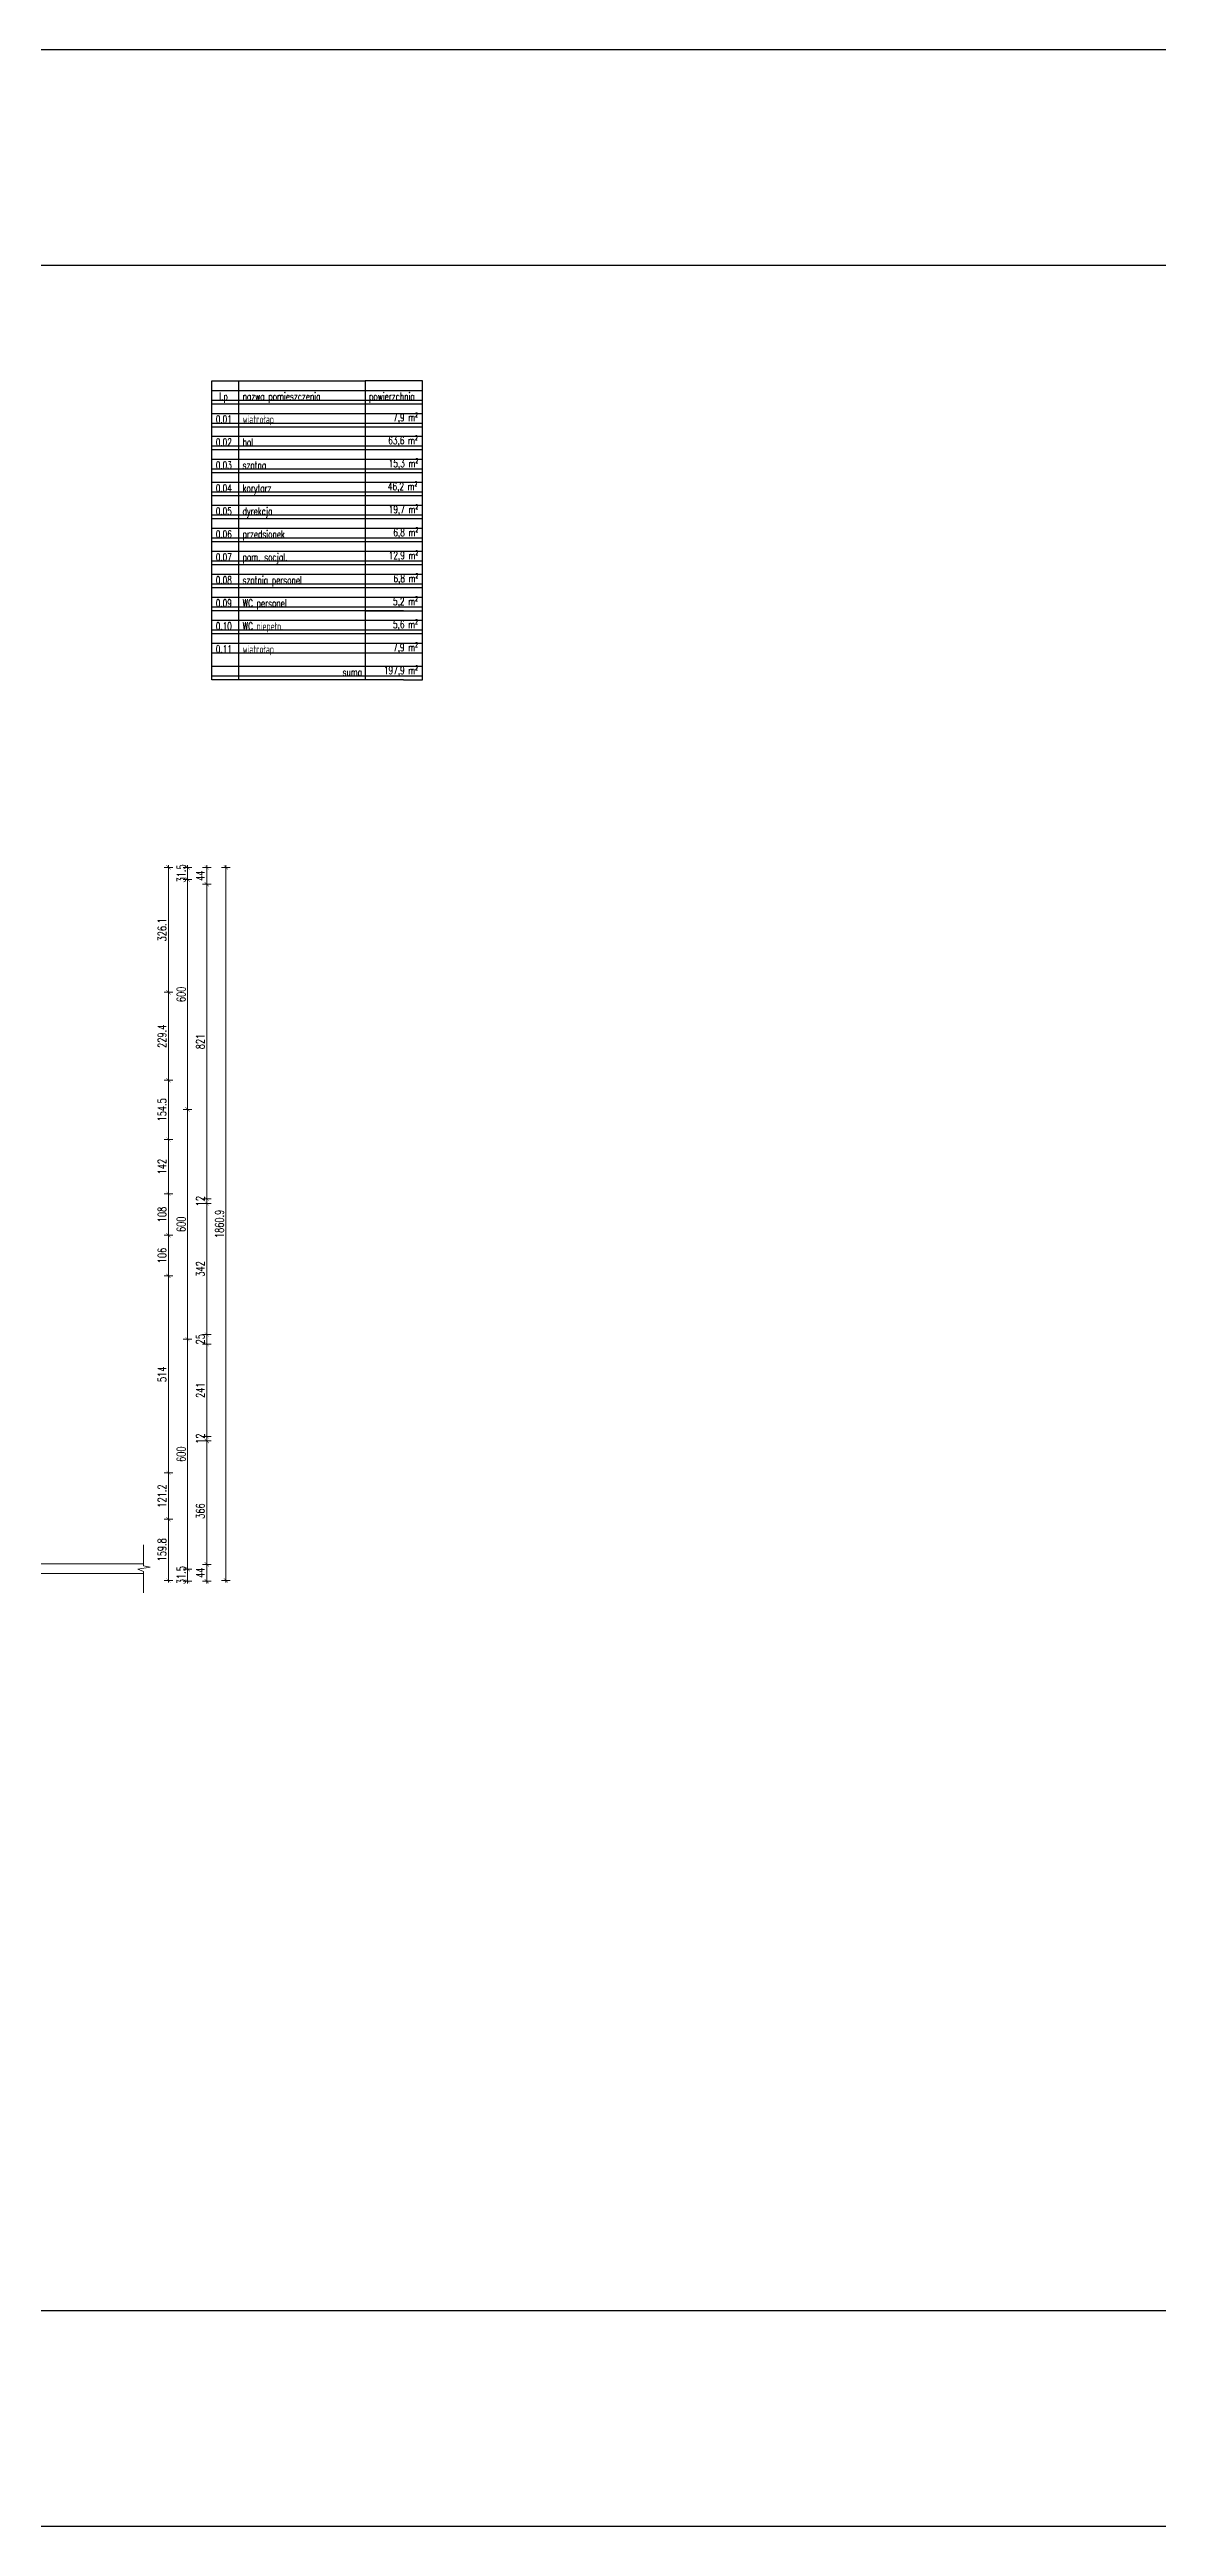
# Model space of a CAD drawing. Header units: millimetres. Extents: x -105266 to 178069, y 491 to 168574.
# Drawn here: x 11482 to 14374, y 24846 to 31310 of the extents above; entities that cross this region are included whole.
import ezdxf

# ---------------------------------------------------------------- set-up
doc = ezdxf.new("R2010")
doc.units = ezdxf.units.MM
doc.layers.get('defpoints').update_dxf_attribs({"color": 4})
doc.layers.add('A-WIDOK', color=111, linetype='Continuous', lineweight=15)
doc.layers.add('A10_OPIS', color=4, linetype='Continuous', lineweight=15)
doc.styles.add('ROMANS', font='romans', dxfattribs={"width": 0.7})
doc.dimstyles.new('PM-100', dxfattribs={"dimscale": 2.8, "dimtxt": 8, "dimasz": 0.5, "dimexe": 0, "dimexo": 0, "dimgap": 2, "dimtad": 1, "dimdec": 1, "dimrnd": 0.1, "dimzin": 13, "dimdsep": 46, "dimtxsty": 'ROMANS', "dimblk": 'Q', "dimcen": 0, "dimse1": 1, "dimse2": 1, "dimclrd": 256, "dimclre": 251, "dimclrt": 41, "dimadec": 1, "dimazin": 0, "dimtfac": 1, "dimtdec": 1, "dimtix": 1, "dimtmove": 1, "dimatfit": 0, "dimldrblk": 'NONE', "dimfxl": 1, "dimtolj": 1, "dimtzin": 13, "dimlwd": -1, "dimlwe": 0, "dimarcsym": 0})

# ---------------------------------------------------------------- blocks, each defined once
blk = doc.blocks.new('Q')
for p, q in [((-4, 0), (4, 0)), ((0, 8), (0, -8))]:
    blk.add_line(p, q)
at = {"const_width": 0.7}
blk.add_lwpolyline([(4, 4), (-4, -4)], dxfattribs=at)
blk = doc.blocks.new('*D542')
at = {"layer": 'A10_OPIS', "transparency": 16777216}
blk.add_line((11792.6, 29174.6), (11792.6, 28851.3), dxfattribs=at)
at = {"layer": 'defpoints', "color": 0, "transparency": 16777216}
for p in [(11592.6, 29176), (11592.6, 28849.9), (11792.6, 28849.9)]:
    blk.add_point(p, dxfattribs=at)
at = {"layer": 'A10_OPIS', "transparency": 16777216, "xscale": 1.399999999999999, "yscale": 1.399999999999999, "zscale": 1.399999999999999}
for p, rotation in [((11792.6, 29176), 90), ((11792.6, 28849.9), 270)]:
    blk.add_blockref('Q', p, dxfattribs=dict(at, rotation=rotation))
at = {"layer": 'A10_OPIS', "color": 41, "transparency": 16777216, "insert": (11775.8, 29013), "char_height": 22.4, "attachment_point": 5, "rotation": 90, "style": 'ROMANS'}
blk.add_mtext('\\A1;326.1', dxfattribs=at)
blk = doc.blocks.new('_None')
blk = doc.blocks.new('*D543')
at = {"layer": 'A10_OPIS', "transparency": 16777216}
blk.add_line((11792.6, 28848.5), (11792.6, 28621.9), dxfattribs=at)
at = {"layer": 'defpoints', "color": 0, "transparency": 16777216}
for p in [(11592.6, 28849.9), (11583.1, 28620.5), (11792.6, 28620.5)]:
    blk.add_point(p, dxfattribs=at)
at = {"layer": 'A10_OPIS', "transparency": 16777216, "xscale": 1.399999999999999, "yscale": 1.399999999999999, "zscale": 1.399999999999999}
for p, rotation in [((11792.6, 28849.9), 90), ((11792.6, 28620.5), 270)]:
    blk.add_blockref('Q', p, dxfattribs=dict(at, rotation=rotation))
at = {"layer": 'A10_OPIS', "color": 41, "transparency": 16777216, "insert": (11775.8, 28735.2), "char_height": 22.4, "attachment_point": 5, "rotation": 90, "style": 'ROMANS'}
blk.add_mtext('\\A1;229.4', dxfattribs=at)
blk = doc.blocks.new('*D544')
at = {"layer": 'A10_OPIS', "transparency": 16777216}
blk.add_line((11792.6, 28619.1), (11792.6, 28467.4), dxfattribs=at)
at = {"layer": 'defpoints', "color": 0, "transparency": 16777216}
for p in [(11583.1, 28620.5), (11583.1, 28466), (11792.6, 28466)]:
    blk.add_point(p, dxfattribs=at)
at = {"layer": 'A10_OPIS', "transparency": 16777216, "xscale": 1.399999999999999, "yscale": 1.399999999999999, "zscale": 1.399999999999999}
for p, rotation in [((11792.6, 28620.5), 90), ((11792.6, 28466), 270)]:
    blk.add_blockref('Q', p, dxfattribs=dict(at, rotation=rotation))
at = {"layer": 'A10_OPIS', "color": 41, "transparency": 16777216, "insert": (11775.8, 28543.2), "char_height": 22.4, "attachment_point": 5, "rotation": 90, "style": 'ROMANS'}
blk.add_mtext('\\A1;154.5', dxfattribs=at)
blk = doc.blocks.new('*D545')
at = {"layer": 'A10_OPIS', "transparency": 16777216}
blk.add_line((11792.6, 28464.6), (11792.6, 28325.4), dxfattribs=at)
at = {"layer": 'defpoints', "color": 0, "transparency": 16777216}
for p in [(11583.1, 28466), (11583.1, 28324), (11792.6, 28324)]:
    blk.add_point(p, dxfattribs=at)
at = {"layer": 'A10_OPIS', "transparency": 16777216, "xscale": 1.399999999999999, "yscale": 1.399999999999999, "zscale": 1.399999999999999}
for p, rotation in [((11792.6, 28466), 90), ((11792.6, 28324), 270)]:
    blk.add_blockref('Q', p, dxfattribs=dict(at, rotation=rotation))
at = {"layer": 'A10_OPIS', "color": 41, "transparency": 16777216, "insert": (11775.8, 28395), "char_height": 22.4, "attachment_point": 5, "rotation": 90, "style": 'ROMANS'}
blk.add_mtext('\\A1;142', dxfattribs=at)
blk = doc.blocks.new('*D546')
at = {"layer": 'A10_OPIS', "transparency": 16777216}
blk.add_line((11792.6, 28322.6), (11792.6, 28217.4), dxfattribs=at)
at = {"layer": 'defpoints', "color": 0, "transparency": 16777216}
for p in [(11583.1, 28324), (11583.1, 28216), (11792.6, 28216)]:
    blk.add_point(p, dxfattribs=at)
at = {"layer": 'A10_OPIS', "transparency": 16777216, "xscale": 1.399999999999999, "yscale": 1.399999999999999, "zscale": 1.399999999999999}
for p, rotation in [((11792.6, 28324), 90), ((11792.6, 28216), 270)]:
    blk.add_blockref('Q', p, dxfattribs=dict(at, rotation=rotation))
at = {"layer": 'A10_OPIS', "color": 41, "transparency": 16777216, "insert": (11775.8, 28270), "char_height": 22.4, "attachment_point": 5, "rotation": 90, "style": 'ROMANS'}
blk.add_mtext('\\A1;108', dxfattribs=at)
blk = doc.blocks.new('*D547')
at = {"layer": 'A10_OPIS', "transparency": 16777216}
blk.add_line((11792.6, 28214.6), (11792.6, 28111.3), dxfattribs=at)
at = {"layer": 'defpoints', "color": 0, "transparency": 16777216}
for p in [(11583.1, 28216), (11583.1, 28109.9), (11792.6, 28109.9)]:
    blk.add_point(p, dxfattribs=at)
at = {"layer": 'A10_OPIS', "transparency": 16777216, "xscale": 1.399999999999999, "yscale": 1.399999999999999, "zscale": 1.399999999999999}
for p, rotation in [((11792.6, 28216), 90), ((11792.6, 28109.9), 270)]:
    blk.add_blockref('Q', p, dxfattribs=dict(at, rotation=rotation))
at = {"layer": 'A10_OPIS', "color": 41, "transparency": 16777216, "insert": (11775.8, 28163), "char_height": 22.4, "attachment_point": 5, "rotation": 90, "style": 'ROMANS'}
blk.add_mtext('\\A1;106', dxfattribs=at)
blk = doc.blocks.new('*D548')
at = {"layer": 'A10_OPIS', "transparency": 16777216}
blk.add_line((11792.6, 28108.5), (11792.6, 27597.4), dxfattribs=at)
at = {"layer": 'defpoints', "color": 0, "transparency": 16777216}
for p in [(11583.1, 28109.9), (11583.1, 27596), (11792.6, 27596)]:
    blk.add_point(p, dxfattribs=at)
at = {"layer": 'A10_OPIS', "transparency": 16777216, "xscale": 1.399999999999999, "yscale": 1.399999999999999, "zscale": 1.399999999999999}
for p, rotation in [((11792.6, 28109.9), 90), ((11792.6, 27596), 270)]:
    blk.add_blockref('Q', p, dxfattribs=dict(at, rotation=rotation))
at = {"layer": 'A10_OPIS', "color": 41, "transparency": 16777216, "insert": (11775.8, 27853), "char_height": 22.4, "attachment_point": 5, "rotation": 90, "style": 'ROMANS'}
blk.add_mtext('\\A1;514', dxfattribs=at)
blk = doc.blocks.new('*D549')
at = {"layer": 'A10_OPIS', "transparency": 16777216}
blk.add_line((11792.6, 27594.6), (11792.6, 27476.2), dxfattribs=at)
at = {"layer": 'defpoints', "color": 0, "transparency": 16777216}
for p in [(11583.1, 27596), (11583.1, 27474.8), (11792.6, 27474.8)]:
    blk.add_point(p, dxfattribs=at)
at = {"layer": 'A10_OPIS', "transparency": 16777216, "xscale": 1.399999999999999, "yscale": 1.399999999999999, "zscale": 1.399999999999999}
for p, rotation in [((11792.6, 27596), 90), ((11792.6, 27474.8), 270)]:
    blk.add_blockref('Q', p, dxfattribs=dict(at, rotation=rotation))
at = {"layer": 'A10_OPIS', "color": 41, "transparency": 16777216, "insert": (11775.8, 27535.4), "char_height": 22.4, "attachment_point": 5, "rotation": 90, "style": 'ROMANS'}
blk.add_mtext('\\A1;121.2', dxfattribs=at)
blk = doc.blocks.new('*D550')
at = {"layer": 'A10_OPIS', "transparency": 16777216}
blk.add_line((11792.6, 27473.4), (11792.6, 27316.5), dxfattribs=at)
at = {"layer": 'defpoints', "color": 0, "transparency": 16777216}
for p in [(11583.1, 27474.8), (11592.6, 27315.1), (11792.6, 27315.1)]:
    blk.add_point(p, dxfattribs=at)
at = {"layer": 'A10_OPIS', "transparency": 16777216, "xscale": 1.399999999999999, "yscale": 1.399999999999999, "zscale": 1.399999999999999}
for p, rotation in [((11792.6, 27474.8), 90), ((11792.6, 27315.1), 270)]:
    blk.add_blockref('Q', p, dxfattribs=dict(at, rotation=rotation))
at = {"layer": 'A10_OPIS', "color": 41, "transparency": 16777216, "insert": (11775.8, 27394.9), "char_height": 22.4, "attachment_point": 5, "rotation": 90, "style": 'ROMANS'}
blk.add_mtext('\\A1;159.8', dxfattribs=at)
blk = doc.blocks.new('*D551')
at = {"layer": 'A10_OPIS', "transparency": 16777216}
for p, q in [((11842.6, 27345.9), (11842.6, 27347.3)), ((11842.6, 27313), (11842.6, 27344.5)), ((11842.6, 27311.6), (11842.6, 27310.2))]:
    blk.add_line(p, q, dxfattribs=at)
at = {"layer": 'defpoints', "color": 0, "transparency": 16777216}
for p in [(11332.6, 27344.5), (11842.6, 27344.5), (11332.6, 27313)]:
    blk.add_point(p, dxfattribs=at)
at = {"layer": 'A10_OPIS', "transparency": 16777216, "xscale": 1.399999999999999, "yscale": 1.399999999999999, "zscale": 1.399999999999999}
for p, rotation in [((11842.6, 27344.5), 270), ((11842.6, 27313), 90)]:
    blk.add_blockref('Q', p, dxfattribs=dict(at, rotation=rotation))
at = {"layer": 'A10_OPIS', "color": 41, "transparency": 16777216, "insert": (11825.8, 27328.7), "char_height": 22.4, "attachment_point": 5, "rotation": 90, "style": 'ROMANS'}
blk.add_mtext('\\A1;31.5', dxfattribs=at)
blk = doc.blocks.new('*D552')
at = {"layer": 'A10_OPIS', "transparency": 16777216}
blk.add_line((11842.6, 27345.9), (11842.6, 27943.1), dxfattribs=at)
at = {"layer": 'defpoints', "color": 0, "transparency": 16777216}
for p in [(11561.1, 27944.5), (11842.6, 27944.5), (11332.6, 27344.5)]:
    blk.add_point(p, dxfattribs=at)
at = {"layer": 'A10_OPIS', "transparency": 16777216, "xscale": 1.399999999999999, "yscale": 1.399999999999999, "zscale": 1.399999999999999}
for p, rotation in [((11842.6, 27944.5), 90), ((11842.6, 27344.5), 270)]:
    blk.add_blockref('Q', p, dxfattribs=dict(at, rotation=rotation))
at = {"layer": 'A10_OPIS', "color": 41, "transparency": 16777216, "insert": (11825.8, 27644.5), "char_height": 22.4, "attachment_point": 5, "rotation": 90, "style": 'ROMANS'}
blk.add_mtext('\\A1;600', dxfattribs=at)
blk = doc.blocks.new('*D553')
at = {"layer": 'A10_OPIS', "transparency": 16777216}
blk.add_line((11842.6, 27945.9), (11842.6, 28543.1), dxfattribs=at)
at = {"layer": 'defpoints', "color": 0, "transparency": 16777216}
for p in [(11561.1, 28544.5), (11842.6, 28544.5), (11561.1, 27944.5)]:
    blk.add_point(p, dxfattribs=at)
at = {"layer": 'A10_OPIS', "transparency": 16777216, "xscale": 1.399999999999999, "yscale": 1.399999999999999, "zscale": 1.399999999999999}
for p, rotation in [((11842.6, 28544.5), 90), ((11842.6, 27944.5), 270)]:
    blk.add_blockref('Q', p, dxfattribs=dict(at, rotation=rotation))
at = {"layer": 'A10_OPIS', "color": 41, "transparency": 16777216, "insert": (11825.8, 28244.5), "char_height": 22.4, "attachment_point": 5, "rotation": 90, "style": 'ROMANS'}
blk.add_mtext('\\A1;600', dxfattribs=at)
blk = doc.blocks.new('*D554')
at = {"layer": 'A10_OPIS', "transparency": 16777216}
blk.add_line((11842.6, 28545.9), (11842.6, 29143.1), dxfattribs=at)
at = {"layer": 'defpoints', "color": 0, "transparency": 16777216}
for p in [(11561.1, 29144.5), (11842.6, 29144.5), (11561.1, 28544.5)]:
    blk.add_point(p, dxfattribs=at)
at = {"layer": 'A10_OPIS', "transparency": 16777216, "xscale": 1.399999999999999, "yscale": 1.399999999999999, "zscale": 1.399999999999999}
for p, rotation in [((11842.6, 29144.5), 90), ((11842.6, 28544.5), 270)]:
    blk.add_blockref('Q', p, dxfattribs=dict(at, rotation=rotation))
at = {"layer": 'A10_OPIS', "color": 41, "transparency": 16777216, "insert": (11825.8, 28844.5), "char_height": 22.4, "attachment_point": 5, "rotation": 90, "style": 'ROMANS'}
blk.add_mtext('\\A1;600', dxfattribs=at)
blk = doc.blocks.new('*D555')
at = {"layer": 'A10_OPIS', "transparency": 16777216}
for p, q in [((11842.6, 29177.4), (11842.6, 29178.8)), ((11842.6, 29144.5), (11842.6, 29176)), ((11842.6, 29143.1), (11842.6, 29141.7))]:
    blk.add_line(p, q, dxfattribs=at)
at = {"layer": 'defpoints', "color": 0, "transparency": 16777216}
for p in [(11592.6, 29176), (11842.6, 29176), (11561.1, 29144.5)]:
    blk.add_point(p, dxfattribs=at)
at = {"layer": 'A10_OPIS', "transparency": 16777216, "xscale": 1.399999999999999, "yscale": 1.399999999999999, "zscale": 1.399999999999999}
for p, rotation in [((11842.6, 29176), 270), ((11842.6, 29144.5), 90)]:
    blk.add_blockref('Q', p, dxfattribs=dict(at, rotation=rotation))
at = {"layer": 'A10_OPIS', "color": 41, "transparency": 16777216, "insert": (11825.8, 29160.2), "char_height": 22.4, "attachment_point": 5, "rotation": 90, "style": 'ROMANS'}
blk.add_mtext('\\A1;31.5', dxfattribs=at)
blk = doc.blocks.new('*D556')
at = {"layer": 'A10_OPIS', "transparency": 16777216}
blk.add_line((11892.6, 27355.6), (11892.6, 27314.4), dxfattribs=at)
at = {"layer": 'defpoints', "color": 0, "transparency": 16777216}
for p in [(11133.6, 27357), (11133.6, 27313), (11892.6, 27313)]:
    blk.add_point(p, dxfattribs=at)
at = {"layer": 'A10_OPIS', "transparency": 16777216, "xscale": 1.399999999999999, "yscale": 1.399999999999999, "zscale": 1.399999999999999}
for p, rotation in [((11892.6, 27357), 90), ((11892.6, 27313), 270)]:
    blk.add_blockref('Q', p, dxfattribs=dict(at, rotation=rotation))
at = {"layer": 'A10_OPIS', "color": 41, "transparency": 16777216, "insert": (11875.8, 27335), "char_height": 22.4, "attachment_point": 5, "rotation": 90, "style": 'ROMANS'}
blk.add_mtext('\\A1;44', dxfattribs=at)
blk = doc.blocks.new('*D557')
at = {"layer": 'A10_OPIS', "transparency": 16777216}
blk.add_line((11892.6, 27314.4), (11892.6, 27677.6), dxfattribs=at)
at = {"layer": 'defpoints', "color": 0, "transparency": 16777216}
for p in [(11548.6, 27679), (11892.6, 27679), (11133.6, 27313)]:
    blk.add_point(p, dxfattribs=at)
at = {"layer": 'A10_OPIS', "transparency": 16777216, "xscale": 1.399999999999999, "yscale": 1.399999999999999, "zscale": 1.399999999999999}
for p, rotation in [((11892.6, 27679), 90), ((11892.6, 27313), 270)]:
    blk.add_blockref('Q', p, dxfattribs=dict(at, rotation=rotation))
at = {"layer": 'A10_OPIS', "color": 41, "transparency": 16777216, "insert": (11875.8, 27496), "char_height": 22.4, "attachment_point": 5, "rotation": 90, "style": 'ROMANS'}
blk.add_mtext('\\A1;366', dxfattribs=at)
blk = doc.blocks.new('*D558')
at = {"layer": 'A10_OPIS', "transparency": 16777216}
for p, q in [((11892.6, 27692.4), (11892.6, 27693.8)), ((11892.6, 27679), (11892.6, 27691)), ((11892.6, 27677.6), (11892.6, 27676.2))]:
    blk.add_line(p, q, dxfattribs=at)
at = {"layer": 'defpoints', "color": 0, "transparency": 16777216}
for p in [(11548.6, 27691), (11548.6, 27679), (11892.6, 27691)]:
    blk.add_point(p, dxfattribs=at)
at = {"layer": 'A10_OPIS', "transparency": 16777216, "xscale": 1.399999999999999, "yscale": 1.399999999999999, "zscale": 1.399999999999999}
for p, rotation in [((11892.6, 27691), 270), ((11892.6, 27679), 90)]:
    blk.add_blockref('Q', p, dxfattribs=dict(at, rotation=rotation))
at = {"layer": 'A10_OPIS', "color": 41, "transparency": 16777216, "insert": (11875.8, 27685), "char_height": 22.4, "attachment_point": 5, "rotation": 90, "style": 'ROMANS'}
blk.add_mtext('\\A1;12', dxfattribs=at)
blk = doc.blocks.new('*D559')
at = {"layer": 'A10_OPIS', "transparency": 16777216}
blk.add_line((11892.6, 27692.4), (11892.6, 27930.6), dxfattribs=at)
at = {"layer": 'defpoints', "color": 0, "transparency": 16777216}
for p in [(11548.6, 27932), (11892.6, 27932), (11548.6, 27691)]:
    blk.add_point(p, dxfattribs=at)
at = {"layer": 'A10_OPIS', "transparency": 16777216, "xscale": 1.399999999999999, "yscale": 1.399999999999999, "zscale": 1.399999999999999}
for p, rotation in [((11892.6, 27932), 90), ((11892.6, 27691), 270)]:
    blk.add_blockref('Q', p, dxfattribs=dict(at, rotation=rotation))
at = {"layer": 'A10_OPIS', "color": 41, "transparency": 16777216, "insert": (11875.8, 27811.5), "char_height": 22.4, "attachment_point": 5, "rotation": 90, "style": 'ROMANS'}
blk.add_mtext('\\A1;241', dxfattribs=at)
blk = doc.blocks.new('*D560')
at = {"layer": 'A10_OPIS', "transparency": 16777216}
for p, q in [((11892.6, 27958.4), (11892.6, 27959.8)), ((11892.6, 27932), (11892.6, 27957)), ((11892.6, 27930.6), (11892.6, 27929.2))]:
    blk.add_line(p, q, dxfattribs=at)
at = {"layer": 'defpoints', "color": 0, "transparency": 16777216}
for p in [(11548.6, 27957), (11548.6, 27932), (11892.6, 27957)]:
    blk.add_point(p, dxfattribs=at)
at = {"layer": 'A10_OPIS', "transparency": 16777216, "xscale": 1.399999999999999, "yscale": 1.399999999999999, "zscale": 1.399999999999999}
for p, rotation in [((11892.6, 27957), 270), ((11892.6, 27932), 90)]:
    blk.add_blockref('Q', p, dxfattribs=dict(at, rotation=rotation))
at = {"layer": 'A10_OPIS', "color": 41, "transparency": 16777216, "insert": (11875.8, 27944.5), "char_height": 22.4, "attachment_point": 5, "rotation": 90, "style": 'ROMANS'}
blk.add_mtext('\\A1;25', dxfattribs=at)
blk = doc.blocks.new('*D561')
at = {"layer": 'A10_OPIS', "transparency": 16777216}
blk.add_line((11892.6, 27958.4), (11892.6, 28297.6), dxfattribs=at)
at = {"layer": 'defpoints', "color": 0, "transparency": 16777216}
for p in [(11548.6, 28299), (11892.6, 28299), (11548.6, 27957)]:
    blk.add_point(p, dxfattribs=at)
at = {"layer": 'A10_OPIS', "transparency": 16777216, "xscale": 1.399999999999999, "yscale": 1.399999999999999, "zscale": 1.399999999999999}
for p, rotation in [((11892.6, 28299), 90), ((11892.6, 27957), 270)]:
    blk.add_blockref('Q', p, dxfattribs=dict(at, rotation=rotation))
at = {"layer": 'A10_OPIS', "color": 41, "transparency": 16777216, "insert": (11875.8, 28128), "char_height": 22.4, "attachment_point": 5, "rotation": 90, "style": 'ROMANS'}
blk.add_mtext('\\A1;342', dxfattribs=at)
blk = doc.blocks.new('*D562')
at = {"layer": 'A10_OPIS', "transparency": 16777216}
for p, q in [((11892.6, 28312.4), (11892.6, 28313.8)), ((11892.6, 28299), (11892.6, 28311)), ((11892.6, 28297.6), (11892.6, 28296.2))]:
    blk.add_line(p, q, dxfattribs=at)
at = {"layer": 'defpoints', "color": 0, "transparency": 16777216}
for p in [(11548.6, 28311), (11548.6, 28299), (11892.6, 28311)]:
    blk.add_point(p, dxfattribs=at)
at = {"layer": 'A10_OPIS', "transparency": 16777216, "xscale": 1.399999999999999, "yscale": 1.399999999999999, "zscale": 1.399999999999999}
for p, rotation in [((11892.6, 28311), 270), ((11892.6, 28299), 90)]:
    blk.add_blockref('Q', p, dxfattribs=dict(at, rotation=rotation))
at = {"layer": 'A10_OPIS', "color": 41, "transparency": 16777216, "insert": (11875.8, 28305), "char_height": 22.4, "attachment_point": 5, "rotation": 90, "style": 'ROMANS'}
blk.add_mtext('\\A1;12', dxfattribs=at)
blk = doc.blocks.new('*D563')
at = {"layer": 'A10_OPIS', "transparency": 16777216}
blk.add_line((11892.6, 28312.4), (11892.6, 29130.6), dxfattribs=at)
at = {"layer": 'defpoints', "color": 0, "transparency": 16777216}
for p in [(11548.6, 29132), (11892.6, 29132), (11548.6, 28311)]:
    blk.add_point(p, dxfattribs=at)
at = {"layer": 'A10_OPIS', "transparency": 16777216, "xscale": 1.399999999999999, "yscale": 1.399999999999999, "zscale": 1.399999999999999}
for p, rotation in [((11892.6, 29132), 90), ((11892.6, 28311), 270)]:
    blk.add_blockref('Q', p, dxfattribs=dict(at, rotation=rotation))
at = {"layer": 'A10_OPIS', "color": 41, "transparency": 16777216, "insert": (11875.8, 28721.5), "char_height": 22.4, "attachment_point": 5, "rotation": 90, "style": 'ROMANS'}
blk.add_mtext('\\A1;821', dxfattribs=at)
blk = doc.blocks.new('*D564')
at = {"layer": 'A10_OPIS', "transparency": 16777216}
blk.add_line((11892.6, 29133.4), (11892.6, 29174.6), dxfattribs=at)
at = {"layer": 'defpoints', "color": 0, "transparency": 16777216}
for p in [(11592.6, 29176), (11892.6, 29176), (11548.6, 29132)]:
    blk.add_point(p, dxfattribs=at)
at = {"layer": 'A10_OPIS', "transparency": 16777216, "xscale": 1.399999999999999, "yscale": 1.399999999999999, "zscale": 1.399999999999999}
for p, rotation in [((11892.6, 29176), 90), ((11892.6, 29132), 270)]:
    blk.add_blockref('Q', p, dxfattribs=dict(at, rotation=rotation))
at = {"layer": 'A10_OPIS', "color": 41, "transparency": 16777216, "insert": (11875.8, 29154), "char_height": 22.4, "attachment_point": 5, "rotation": 90, "style": 'ROMANS'}
blk.add_mtext('\\A1;44', dxfattribs=at)
blk = doc.blocks.new('*D565')
at = {"layer": 'A10_OPIS', "transparency": 16777216}
blk.add_line((11942.6, 29174.6), (11942.6, 27316.5), dxfattribs=at)
at = {"layer": 'defpoints', "color": 0, "transparency": 16777216}
for p in [(11592.6, 29176), (11592.6, 27315.1), (11942.6, 27315.1)]:
    blk.add_point(p, dxfattribs=at)
at = {"layer": 'A10_OPIS', "transparency": 16777216, "xscale": 1.399999999999999, "yscale": 1.399999999999999, "zscale": 1.399999999999999}
for p, rotation in [((11942.6, 29176), 90), ((11942.6, 27315.1), 270)]:
    blk.add_blockref('Q', p, dxfattribs=dict(at, rotation=rotation))
at = {"layer": 'A10_OPIS', "color": 41, "transparency": 16777216, "insert": (11925.8, 28245.5), "char_height": 22.4, "attachment_point": 5, "rotation": 90, "style": 'ROMANS'}
blk.add_mtext('\\A1;1860.9', dxfattribs=at)

msp = doc.modelspace()

# ---------------------------------------------------------------- linework, layer by layer
at = {"color": 4}
for p, q in [((11906.01, 30420.36), (12456.01, 30420.36)), ((11906.01, 30395.36), (12456.01, 30395.36)), ((11906.01, 30360.36), (12456.01, 30360.36)), ((11906.01, 30335.36), (12456.01, 30335.36)), ((12456.01, 30300.36), (11906.01, 30300.36)), ((12456.01, 30275.36), (11906.01, 30275.36)), ((12456.01, 30240.36), (11906.01, 30240.36)), ((12456.01, 30215.36), (11906.01, 30215.36)), ((12456.01, 30180.36), (11906.01, 30180.36)), ((12456.01, 30155.36), (11906.01, 30155.36)), ((12456.01, 30120.36), (11906.01, 30120.36)), ((12456.01, 30095.36), (11906.01, 30095.36)), ((12456.01, 30060.36), (11906.01, 30060.36)), ((12456.01, 30035.36), (11906.01, 30035.36)), ((12456.01, 30000.36), (11906.01, 30000.36)), ((12456.01, 29975.36), (11906.01, 29975.36)), ((12456.01, 29940.36), (11906.01, 29940.36)), ((12456.01, 29915.36), (11906.01, 29915.36)), ((12456.01, 29880.36), (11906.01, 29880.36)), ((12456.01, 29855.36), (11906.01, 29855.36)), ((12456.01, 29820.36), (11906.01, 29820.36)), ((12456.01, 29795.36), (11906.01, 29795.36)), ((12456.01, 29760.36), (11906.01, 29760.36)), ((12456.01, 29735.36), (11906.01, 29735.36)), ((12456.01, 29700.36), (11906.01, 29700.36)), ((12456.01, 29675.36), (11906.01, 29675.36))]:
    msp.add_line(p, q, dxfattribs=at)
for p, q in [((11906.01, 30385.36), (12456.01, 30385.36)), ((11976.01, 29665.36), (11976.01, 30445.36)), ((12306.01, 30385.36), (12306.01, 29845.36)), ((11906.01, 30325.36), (12456.01, 30325.36)), ((12456.01, 30265.36), (11906.01, 30265.36)), ((12456.01, 30205.36), (11906.01, 30205.36)), ((12456.01, 30145.36), (11906.01, 30145.36)), ((12456.01, 30085.36), (11906.01, 30085.36)), ((12456.01, 30025.36), (11906.01, 30025.36)), ((12456.01, 29965.36), (11906.01, 29965.36)), ((12456.01, 29905.36), (11906.01, 29905.36)), ((12406.01, 29845.36), (11906.01, 29845.36)), ((12456.01, 29785.36), (11906.01, 29785.36)), ((12406.01, 29665.36), (11906.01, 29665.36))]:
    msp.add_line(p, q)
for points in [[(5773.47, 31310.39), (21002.39, 31310.39), (21002.39, 24846.11), (5773.47, 24846.11)], [(6336.59, 30747.27), (20439.26, 30747.27), (20439.26, 25409.23), (6336.59, 25409.23)], [(12306.01, 30445.36), (12306.01, 29665.36), (11906.01, 29665.36), (11906.01, 30445.36)]]:
    msp.add_lwpolyline(points, close=True)
for points in [[(12306.01, 29845.36), (12456.01, 29845.36), (12456.01, 30445.36), (12306.01, 30445.36)], [(12406.01, 29665.36), (12456.01, 29665.36), (12456.01, 29845.36)]]:
    msp.add_lwpolyline(points)
at = {"layer": 'A-WIDOK'}
for p, q in [((11392.59, 27357.99), (11727.16, 27357.99)), ((11392.59, 27332.99), (11727.16, 27332.99))]:
    msp.add_line(p, q, dxfattribs=at)
msp.add_lwpolyline([(11727.16, 27407.66), (11727.16, 27353.06), (11744.51, 27349.38), (11712.75, 27344.49), (11727.16, 27338.12), (11727.16, 27282.66)], dxfattribs=at)

# ---------------------------------------------------------------- texts
at = {"char_height": 20, "attachment_point": 1, "style": 'ROMANS'}
for s, insert in [('l.p', (11925.56, 30415.45)), ('nazwa pomieszczenia', (11986.06, 30415.45)), ('powierzchnia', (12316.06, 30415.36)), ('0.01', (11916.06, 30355.58)), ('wiatrołap', (11986.06, 30355.58)), ('7,9 m²', (12378.87, 30360.2)), ('0.02', (11916.06, 30295.58)), ('hol', (11986.06, 30295.58)), ('63,6 m²', (12366.31, 30300.2)), ('0.03', (11916.06, 30235.58)), ('szatna', (11986.06, 30235.58)), ('15,3 m²', (12367.55, 30240.2)), ('0.04', (11916.06, 30175.58)), ('korytarz', (11986.06, 30175.58)), ('46,2 m²', (12365.38, 30180.2)), ('0.05', (11916.06, 30115.58)), ('dyrekcja', (11986.06, 30115.58)), ('19,7 m²', (12367.52, 30120.2)), ('6,8 m²', (12379.54, 30060.2)), ('0.06', (11916.06, 30055.58)), ('0.07', (11916.06, 29995.58)), ('przedsionek', (11986.06, 30055.58)), ('pom. socjal.', (11986.06, 29995.58)), ('12,9 m²', (12367.52, 30000.2)), ('0.08', (11916.06, 29935.58)), ('szatnia personel', (11986.06, 29935.58)), ('6,8 m²', (12379.77, 29940.2)), ('0.09', (11916.06, 29875.58)), ('WC personel', (11986.06, 29875.58)), ('5,2 m²', (12378.84, 29880.2)), ('0.10', (11916.06, 29815.58)), ('WC niepełn.', (11986.06, 29815.58)), ('5,6 m²', (12378.68, 29820.2)), ('0.11', (11916.06, 29755.58)), ('wiatrołap', (11986.06, 29755.58)), ('7,9 m²', (12378.85, 29760.2)), ('suma', (12246.95, 29695.38)), ('197,9 m²', (12355.05, 29700.36))]:
    msp.add_mtext_dynamic_manual_height_columns(s, width=227.6824, gutter_width=12.5, heights=[0], dxfattribs=dict(at, insert=insert))

# ---------------------------------------------------------------- dimensions: what is measured, and where the dimension line sits
at = {"layer": 'A10_OPIS'}
for base, p1, p2, picture, middle in [((11892.59, 29175.99), (11548.59, 29131.99), (11592.59, 29175.99), '*D564', (11875.79, 29153.99)), ((11842.59, 29175.99), (11561.09, 29144.49), (11592.59, 29175.99), '*D555', (11825.79, 29160.24)), ((11792.59, 28849.93), (11592.59, 29175.99), (11592.59, 28849.93), '*D542', (11775.79, 29012.96)), ((11942.59, 27315.05), (11592.59, 29175.99), (11592.59, 27315.05), '*D565', (11925.79, 28245.52)), ((11892.59, 29131.99), (11548.59, 28310.99), (11548.59, 29131.99), '*D563', (11875.79, 28721.49)), ((11842.59, 29144.49), (11561.09, 28544.49), (11561.09, 29144.49), '*D554', (11825.79, 28844.49)), ((11792.59, 28620.51), (11592.59, 28849.93), (11583.09, 28620.51), '*D543', (11775.79, 28735.22)), ((11792.59, 28465.99), (11583.09, 28620.51), (11583.09, 28465.99), '*D544', (11775.79, 28543.25)), ((11842.59, 28544.49), (11561.09, 27944.49), (11561.09, 28544.49), '*D553', (11825.79, 28244.49)), ((11792.59, 28323.99), (11583.09, 28465.99), (11583.09, 28323.99), '*D545', (11775.79, 28394.99)), ((11892.59, 28310.99), (11548.59, 28298.99), (11548.59, 28310.99), '*D562', (11875.79, 28304.99)), ((11792.59, 28215.99), (11583.09, 28323.99), (11583.09, 28215.99), '*D546', (11775.79, 28269.99)), ((11892.59, 28298.99), (11548.59, 27956.99), (11548.59, 28298.99), '*D561', (11875.79, 28127.99)), ((11792.5937, 28109.938), (11583.0937, 28215.9876), (11583.0937, 28109.938), '*D547', (11775.7937, 28162.9628)), ((11792.5937, 27595.9876), (11583.0937, 28109.938), (11583.0937, 27595.9876), '*D548', (11775.7937, 27852.9628)), ((11842.59, 27944.49), (11332.59, 27344.49), (11561.09, 27944.49), '*D552', (11825.79, 27644.49)), ((11892.59, 27956.99), (11548.59, 27931.99), (11548.59, 27956.99), '*D560', (11875.79, 27944.49)), ((11892.59, 27931.99), (11548.59, 27690.99), (11548.59, 27931.99), '*D559', (11875.79, 27811.49)), ((11892.59, 27678.99), (11133.59, 27312.99), (11548.59, 27678.99), '*D557', (11875.79, 27495.99)), ((11892.59, 27690.99), (11548.59, 27678.99), (11548.59, 27690.99), '*D558', (11875.79, 27684.99)), ((11792.59, 27474.8), (11583.09, 27595.99), (11583.09, 27474.8), '*D549', (11775.79, 27535.4)), ((11792.5937, 27315.0538), (11583.0937, 27474.8042), (11592.5937, 27315.0538), '*D550', (11775.7937, 27394.929)), ((11892.59, 27312.99), (11133.59, 27356.99), (11133.59, 27312.99), '*D556', (11875.79, 27334.99)), ((11842.59, 27344.49), (11332.59, 27312.99), (11332.59, 27344.49), '*D551', (11825.79, 27328.74))]:
    dim = msp.add_linear_dim(base=base, p1=p1, p2=p2, angle=90, dimstyle='PM-100', dxfattribs=at)
    dim.commit()
    dim.dimension.update_dxf_attribs({"geometry": picture, "text_midpoint": middle})

doc.saveas('drawing.dxf')
